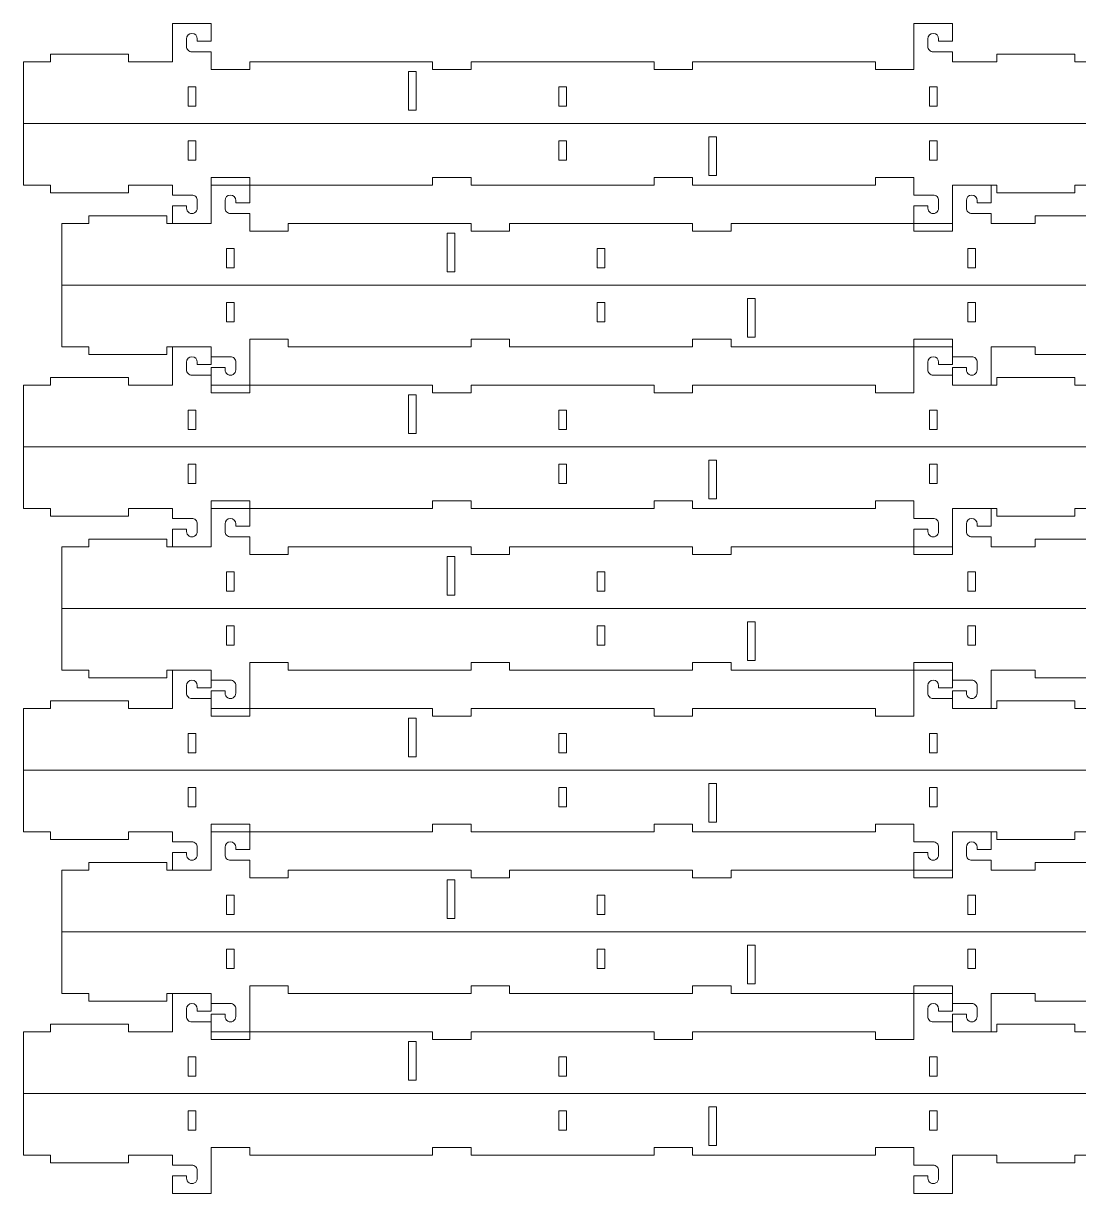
# Model space of a CAD drawing. Header units: millimetres. Extents: x -300 to 301, y -152 to 153.
# Drawn here: x -300.3 to -26.3, y -152.2 to 151.8 of the extents above; entities that cross this region are included whole.
import ezdxf

# ---------------------------------------------------------------- set-up
doc = ezdxf.new("R2010")
doc.units = ezdxf.units.MM
doc.header["$MEASUREMENT"] = 0
doc.layers.add('Layer 1', color=7, linetype='Continuous')

msp = doc.modelspace()

# ---------------------------------------------------------------- linework, layer by layer
at = {"layer": 'Layer 1', "lineweight": 9}
for points in [[(-256.5411, 107.2308), (-261.5411, 107.2308), (-261.5411, 109.8308), (-273.027, 109.8308), (-273.027, 107.8308), (-293.2911, 107.8308), (-293.2911, 109.8308), (-300.2911, 109.8308), (-300.2911, 125.8308), (-300.2911, 141.8308), (-293.2911, 141.8308), (-293.2911, 143.8308), (-273.027, 143.8308), (-273.027, 141.8308), (-261.5411, 141.8308), (-261.5411, 151.8308), (-251.5411, 151.8308), (-251.5411, 147.2308), (-255.1411, 147.2308), (-255.1411, 147.8308)], [(-256.5411, 144.4308), (-251.5411, 144.4308), (-251.5411, 139.8308), (-241.5411, 139.8308), (-241.5411, 141.8308), (-194.0411, 141.8308), (-194.0411, 139.8308), (-184.0411, 139.8308), (-184.0411, 141.8308), (-136.5411, 141.8308), (-136.5411, 139.8308), (-126.5411, 139.8308), (-126.5411, 141.8308), (-79.0411, 141.8308), (-79.0411, 139.8308), (-69.0411, 139.8308), (-69.0411, 151.8308), (-59.0411, 151.8308), (-59.0411, 147.2308), (-62.6411, 147.2308), (-62.6411, 147.8308)], [(-257.9411, 147.8308), (-257.9411, 145.8308)], [(-65.4411, 147.8308), (-65.4411, 145.8308)], [(-64.0411, 144.4308), (-59.0411, 144.4308), (-59.0411, 141.8308), (-47.5551, 141.8308), (-47.5551, 143.8308), (-27.2911, 143.8308), (-27.2911, 141.8308), (-20.2911, 141.8308), (-20.2911, 125.8308), (-20.2911, 109.8308), (-27.2911, 109.8308), (-27.2911, 107.8308), (-47.5551, 107.8308), (-47.5551, 109.8308), (-59.0411, 109.8308), (-59.0411, 99.8308), (-69.0411, 99.8308), (-69.0411, 104.4308), (-65.4411, 104.4308), (-65.4411, 103.8308)], [(-300.2911, 125.8308), (-20.2911, 125.8308)], [(-246.5411, 65.2308), (-251.5411, 65.2308), (-251.5411, 67.8308), (-263.027, 67.8308), (-263.027, 65.8308), (-283.2911, 65.8308), (-283.2911, 67.8308), (-290.2911, 67.8308), (-290.2911, 83.8308), (-290.2911, 99.8308), (-283.2911, 99.8308), (-283.2911, 101.8308), (-263.027, 101.8308), (-263.027, 99.8308), (-251.5411, 99.8308), (-251.5411, 109.8308), (-241.5411, 109.8308), (-241.5411, 105.2308), (-245.1411, 105.2308), (-245.1411, 105.8308)], [(-69.0411, 107.2308), (-69.0411, 111.8308), (-79.0411, 111.8308), (-79.0411, 109.8308), (-126.5411, 109.8308), (-126.5411, 111.8308), (-136.5411, 111.8308), (-136.5411, 109.8308), (-184.0411, 109.8308), (-184.0411, 111.8308), (-194.0411, 111.8308), (-194.0411, 109.8308), (-241.5411, 109.8308), (-241.5411, 111.8308), (-251.5411, 111.8308), (-251.5411, 99.8308), (-261.5411, 99.8308), (-261.5411, 104.4308), (-257.9411, 104.4308), (-257.9411, 103.8308)], [(-246.5411, 102.4308), (-241.5411, 102.4308), (-241.5411, 97.8308), (-231.5411, 97.8308), (-231.5411, 99.8308), (-184.0411, 99.8308), (-184.0411, 97.8308), (-174.0411, 97.8308), (-174.0411, 99.8308), (-126.5411, 99.8308), (-126.5411, 97.8308), (-116.5411, 97.8308), (-116.5411, 99.8308), (-69.0411, 99.8308), (-69.0411, 97.8308), (-59.0411, 97.8308), (-59.0411, 109.8308), (-49.0411, 109.8308), (-49.0411, 105.2308), (-52.6411, 105.2308), (-52.6411, 105.8308)], [(-64.0411, 107.2308), (-69.0411, 107.2308)], [(-255.1411, 103.8308), (-255.1411, 105.8308)], [(-247.9411, 105.8308), (-247.9411, 103.8308)], [(-62.6411, 103.8308), (-62.6411, 105.8308)], [(-55.4411, 105.8308), (-55.4411, 103.8308)], [(-54.0411, 102.4308), (-49.0411, 102.4308), (-49.0411, 99.8308), (-37.5551, 99.8308), (-37.5551, 101.8308), (-17.2911, 101.8308), (-17.2911, 99.8308), (-10.2911, 99.8308), (-10.2911, 83.8308), (-10.2911, 67.8308), (-17.2911, 67.8308), (-17.2911, 65.8308), (-37.5551, 65.8308), (-37.5551, 67.8308), (-49.0411, 67.8308), (-49.0411, 57.8308), (-59.0411, 57.8308), (-59.0411, 62.4308), (-55.4411, 62.4308), (-55.4411, 61.8308)], [(-290.2911, 83.8308), (-10.2911, 83.8308)], [(-256.5411, 23.2308), (-261.5411, 23.2308), (-261.5411, 25.8308), (-273.027, 25.8308), (-273.027, 23.8308), (-293.2911, 23.8308), (-293.2911, 25.8308), (-300.2911, 25.8308), (-300.2911, 41.8308), (-300.2911, 57.8308), (-293.2911, 57.8308), (-293.2911, 59.8308), (-273.027, 59.8308), (-273.027, 57.8308), (-261.5411, 57.8308), (-261.5411, 67.8308), (-251.5411, 67.8308), (-251.5411, 63.2308), (-255.1411, 63.2308), (-255.1411, 63.8308)], [(-256.5411, 60.4308), (-251.5411, 60.4308), (-251.5411, 55.8308), (-241.5411, 55.8308), (-241.5411, 57.8308), (-194.0411, 57.8308), (-194.0411, 55.8308), (-184.0411, 55.8308), (-184.0411, 57.8308), (-136.5411, 57.8308), (-136.5411, 55.8308), (-126.5411, 55.8308), (-126.5411, 57.8308), (-79.0411, 57.8308), (-79.0411, 55.8308), (-69.0411, 55.8308), (-69.0411, 67.8308), (-59.0411, 67.8308), (-59.0411, 63.2308), (-62.6411, 63.2308), (-62.6411, 63.8308)], [(-59.0411, 65.2308), (-59.0411, 69.8308), (-69.0411, 69.8308), (-69.0411, 67.8308), (-116.5411, 67.8308), (-116.5411, 69.8308), (-126.5411, 69.8308), (-126.5411, 67.8308), (-174.0411, 67.8308), (-174.0411, 69.8308), (-184.0411, 69.8308), (-184.0411, 67.8308), (-231.5411, 67.8308), (-231.5411, 69.8308), (-241.5411, 69.8308), (-241.5411, 57.8308), (-251.5411, 57.8308), (-251.5411, 62.4308), (-247.9411, 62.4308), (-247.9411, 61.8308)], [(-54.0411, 65.2308), (-59.0411, 65.2308)], [(-257.9411, 63.8308), (-257.9411, 61.8308)], [(-245.1411, 61.8308), (-245.1411, 63.8308)], [(-65.4411, 63.8308), (-65.4411, 61.8308)], [(-52.6411, 61.8308), (-52.6411, 63.8308)], [(-64.0411, 60.4308), (-59.0411, 60.4308), (-59.0411, 57.8308), (-47.5551, 57.8308), (-47.5551, 59.8308), (-27.2911, 59.8308), (-27.2911, 57.8308), (-20.2911, 57.8308), (-20.2911, 41.8308), (-20.2911, 25.8308), (-27.2911, 25.8308), (-27.2911, 23.8308), (-47.5551, 23.8308), (-47.5551, 25.8308), (-59.0411, 25.8308), (-59.0411, 15.8308), (-69.0411, 15.8308), (-69.0411, 20.4308), (-65.4411, 20.4308), (-65.4411, 19.8308)], [(-300.2911, 41.8308), (-20.2911, 41.8308)], [(-69.0411, 23.2308), (-69.0411, 27.8308), (-79.0411, 27.8308), (-79.0411, 25.8308), (-126.5411, 25.8308), (-126.5411, 27.8308), (-136.5411, 27.8308), (-136.5411, 25.8308), (-184.0411, 25.8308), (-184.0411, 27.8308), (-194.0411, 27.8308), (-194.0411, 25.8308), (-241.5411, 25.8308), (-241.5411, 27.8308), (-251.5411, 27.8308), (-251.5411, 15.8308), (-261.5411, 15.8308), (-261.5411, 20.4308), (-257.9411, 20.4308), (-257.9411, 19.8308)], [(-246.5411, -18.7692), (-251.5411, -18.7692), (-251.5411, -16.1692), (-263.027, -16.1692), (-263.027, -18.1692), (-283.2911, -18.1692), (-283.2911, -16.1692), (-290.2911, -16.1692), (-290.2911, -0.1692), (-290.2911, 15.8308), (-283.2911, 15.8308), (-283.2911, 17.8308), (-263.027, 17.8308), (-263.027, 15.8308), (-251.5411, 15.8308), (-251.5411, 25.8308), (-241.5411, 25.8308), (-241.5411, 21.2308), (-245.1411, 21.2308), (-245.1411, 21.8308)], [(-246.5411, 18.4308), (-241.5411, 18.4308), (-241.5411, 13.8308), (-231.5411, 13.8308), (-231.5411, 15.8308), (-184.0411, 15.8308), (-184.0411, 13.8308), (-174.0411, 13.8308), (-174.0411, 15.8308), (-126.5411, 15.8308), (-126.5411, 13.8308), (-116.5411, 13.8308), (-116.5411, 15.8308), (-69.0411, 15.8308), (-69.0411, 13.8308), (-59.0411, 13.8308), (-59.0411, 25.8308), (-49.0411, 25.8308), (-49.0411, 21.2308), (-52.6411, 21.2308), (-52.6411, 21.8308)], [(-255.1411, 19.8308), (-255.1411, 21.8308)], [(-247.9411, 21.8308), (-247.9411, 19.8308)], [(-64.0411, 23.2308), (-69.0411, 23.2308)], [(-62.6411, 19.8308), (-62.6411, 21.8308)], [(-55.4411, 21.8308), (-55.4411, 19.8308)], [(-54.0411, 18.4308), (-49.0411, 18.4308), (-49.0411, 15.8308), (-37.5551, 15.8308), (-37.5551, 17.8308), (-17.2911, 17.8308), (-17.2911, 15.8308), (-10.2911, 15.8308), (-10.2911, -0.1692), (-10.2911, -16.1692), (-17.2911, -16.1692), (-17.2911, -18.1692), (-37.5551, -18.1692), (-37.5551, -16.1692), (-49.0411, -16.1692), (-49.0411, -26.1692), (-59.0411, -26.1692), (-59.0411, -21.5692), (-55.4411, -21.5692), (-55.4411, -22.1692)], [(-290.2911, -0.1692), (-10.2911, -0.1692)], [(-59.0411, -18.7692), (-59.0411, -14.1692), (-69.0411, -14.1692), (-69.0411, -16.1692), (-116.5411, -16.1692), (-116.5411, -14.1692), (-126.5411, -14.1692), (-126.5411, -16.1692), (-174.0411, -16.1692), (-174.0411, -14.1692), (-184.0411, -14.1692), (-184.0411, -16.1692), (-231.5411, -16.1692), (-231.5411, -14.1692), (-241.5411, -14.1692), (-241.5411, -26.1692), (-251.5411, -26.1692), (-251.5411, -21.5692), (-247.9411, -21.5692), (-247.9411, -22.1692)], [(-256.5411, -60.7692), (-261.5411, -60.7692), (-261.5411, -58.1692), (-273.027, -58.1692), (-273.027, -60.1692), (-293.2911, -60.1692), (-293.2911, -58.1692), (-300.2911, -58.1692), (-300.2911, -42.1692), (-300.2911, -26.1692), (-293.2911, -26.1692), (-293.2911, -24.1692), (-273.027, -24.1692), (-273.027, -26.1692), (-261.5411, -26.1692), (-261.5411, -16.1692), (-251.5411, -16.1692), (-251.5411, -20.7692), (-255.1411, -20.7692), (-255.1411, -20.1692)], [(-256.5411, -23.5692), (-251.5411, -23.5692), (-251.5411, -28.1692), (-241.5411, -28.1692), (-241.5411, -26.1692), (-194.0411, -26.1692), (-194.0411, -28.1692), (-184.0411, -28.1692), (-184.0411, -26.1692), (-136.5411, -26.1692), (-136.5411, -28.1692), (-126.5411, -28.1692), (-126.5411, -26.1692), (-79.0411, -26.1692), (-79.0411, -28.1692), (-69.0411, -28.1692), (-69.0411, -16.1692), (-59.0411, -16.1692), (-59.0411, -20.7692), (-62.6411, -20.7692), (-62.6411, -20.1692)], [(-257.9411, -20.1692), (-257.9411, -22.1692)], [(-245.1411, -22.1692), (-245.1411, -20.1692)], [(-65.4411, -20.1692), (-65.4411, -22.1692)], [(-54.0411, -18.7692), (-59.0411, -18.7692)], [(-52.6411, -22.1692), (-52.6411, -20.1692)], [(-64.0411, -23.5692), (-59.0411, -23.5692), (-59.0411, -26.1692), (-47.5551, -26.1692), (-47.5551, -24.1692), (-27.2911, -24.1692), (-27.2911, -26.1692), (-20.2911, -26.1692), (-20.2911, -42.1692), (-20.2911, -58.1692), (-27.2911, -58.1692), (-27.2911, -60.1692), (-47.5551, -60.1692), (-47.5551, -58.1692), (-59.0411, -58.1692), (-59.0411, -68.1692), (-69.0411, -68.1692), (-69.0411, -63.5692), (-65.4411, -63.5692), (-65.4411, -64.1692)], [(-300.2911, -42.1692), (-20.2911, -42.1692)], [(-69.0411, -60.7692), (-69.0411, -56.1692), (-79.0411, -56.1692), (-79.0411, -58.1692), (-126.5411, -58.1692), (-126.5411, -56.1692), (-136.5411, -56.1692), (-136.5411, -58.1692), (-184.0411, -58.1692), (-184.0411, -56.1692), (-194.0411, -56.1692), (-194.0411, -58.1692), (-241.5411, -58.1692), (-241.5411, -56.1692), (-251.5411, -56.1692), (-251.5411, -68.1692), (-261.5411, -68.1692), (-261.5411, -63.5692), (-257.9411, -63.5692), (-257.9411, -64.1692)], [(-246.5411, -102.7692), (-251.5411, -102.7692), (-251.5411, -100.1692), (-263.027, -100.1692), (-263.027, -102.1692), (-283.2911, -102.1692), (-283.2911, -100.1692), (-290.2911, -100.1692), (-290.2911, -84.1692), (-290.2911, -68.1692), (-283.2911, -68.1692), (-283.2911, -66.1692), (-263.027, -66.1692), (-263.027, -68.1692), (-251.5411, -68.1692), (-251.5411, -58.1692), (-241.5411, -58.1692), (-241.5411, -62.7692), (-245.1411, -62.7692), (-245.1411, -62.1692)], [(-246.5411, -65.5692), (-241.5411, -65.5692), (-241.5411, -70.1692), (-231.5411, -70.1692), (-231.5411, -68.1692), (-184.0411, -68.1692), (-184.0411, -70.1692), (-174.0411, -70.1692), (-174.0411, -68.1692), (-126.5411, -68.1692), (-126.5411, -70.1692), (-116.5411, -70.1692), (-116.5411, -68.1692), (-69.0411, -68.1692), (-69.0411, -70.1692), (-59.0411, -70.1692), (-59.0411, -58.1692), (-49.0411, -58.1692), (-49.0411, -62.7692), (-52.6411, -62.7692), (-52.6411, -62.1692)], [(-64.0411, -60.7692), (-69.0411, -60.7692)], [(-255.1411, -64.1692), (-255.1411, -62.1692)], [(-247.9411, -62.1692), (-247.9411, -64.1692)], [(-62.6411, -64.1692), (-62.6411, -62.1692)], [(-55.4411, -62.1692), (-55.4411, -64.1692)], [(-54.0411, -65.5692), (-49.0411, -65.5692), (-49.0411, -68.1692), (-37.5551, -68.1692), (-37.5551, -66.1692), (-17.2911, -66.1692), (-17.2911, -68.1692), (-10.2911, -68.1692), (-10.2911, -84.1692), (-10.2911, -100.1692), (-17.2911, -100.1692), (-17.2911, -102.1692), (-37.5551, -102.1692), (-37.5551, -100.1692), (-49.0411, -100.1692), (-49.0411, -110.1692), (-59.0411, -110.1692), (-59.0411, -105.5692), (-55.4411, -105.5692), (-55.4411, -106.1692)], [(-290.2911, -84.1692), (-10.2911, -84.1692)], [(-256.5411, -144.7692), (-261.5411, -144.7692), (-261.5411, -142.1692), (-273.027, -142.1692), (-273.027, -144.1692), (-293.2911, -144.1692), (-293.2911, -142.1692), (-300.2911, -142.1692), (-300.2911, -126.1692), (-300.2911, -110.1692), (-293.2911, -110.1692), (-293.2911, -108.1692), (-273.027, -108.1692), (-273.027, -110.1692), (-261.5411, -110.1692), (-261.5411, -100.1692), (-251.5411, -100.1692), (-251.5411, -104.7692), (-255.1411, -104.7692), (-255.1411, -104.1692)], [(-256.5411, -107.5692), (-251.5411, -107.5692), (-251.5411, -112.1692), (-241.5411, -112.1692), (-241.5411, -110.1692), (-194.0411, -110.1692), (-194.0411, -112.1692), (-184.0411, -112.1692), (-184.0411, -110.1692), (-136.5411, -110.1692), (-136.5411, -112.1692), (-126.5411, -112.1692), (-126.5411, -110.1692), (-79.0411, -110.1692), (-79.0411, -112.1692), (-69.0411, -112.1692), (-69.0411, -100.1692), (-59.0411, -100.1692), (-59.0411, -104.7692), (-62.6411, -104.7692), (-62.6411, -104.1692)], [(-59.0411, -102.7692), (-59.0411, -98.1692), (-69.0411, -98.1692), (-69.0411, -100.1692), (-116.5411, -100.1692), (-116.5411, -98.1692), (-126.5411, -98.1692), (-126.5411, -100.1692), (-174.0411, -100.1692), (-174.0411, -98.1692), (-184.0411, -98.1692), (-184.0411, -100.1692), (-231.5411, -100.1692), (-231.5411, -98.1692), (-241.5411, -98.1692), (-241.5411, -110.1692), (-251.5411, -110.1692), (-251.5411, -105.5692), (-247.9411, -105.5692), (-247.9411, -106.1692)], [(-54.0411, -102.7692), (-59.0411, -102.7692)], [(-257.9411, -104.1692), (-257.9411, -106.1692)], [(-245.1411, -106.1692), (-245.1411, -104.1692)], [(-65.4411, -104.1692), (-65.4411, -106.1692)], [(-52.6411, -106.1692), (-52.6411, -104.1692)], [(-64.0411, -107.5692), (-59.0411, -107.5692), (-59.0411, -110.1692), (-47.5551, -110.1692), (-47.5551, -108.1692), (-27.2911, -108.1692), (-27.2911, -110.1692), (-20.2911, -110.1692), (-20.2911, -126.1692), (-20.2911, -142.1692), (-27.2911, -142.1692), (-27.2911, -144.1692), (-47.5551, -144.1692), (-47.5551, -142.1692), (-59.0411, -142.1692), (-59.0411, -152.1692), (-69.0411, -152.1692), (-69.0411, -147.5692), (-65.4411, -147.5692), (-65.4411, -148.1692)], [(-300.2911, -126.1692), (-20.2911, -126.1692)], [(-69.0411, -144.7692), (-69.0411, -140.1692), (-79.0411, -140.1692), (-79.0411, -142.1692), (-126.5411, -142.1692), (-126.5411, -140.1692), (-136.5411, -140.1692), (-136.5411, -142.1692), (-184.0411, -142.1692), (-184.0411, -140.1692), (-194.0411, -140.1692), (-194.0411, -142.1692), (-241.5411, -142.1692), (-241.5411, -140.1692), (-251.5411, -140.1692), (-251.5411, -152.1692), (-261.5411, -152.1692), (-261.5411, -147.5692), (-257.9411, -147.5692), (-257.9411, -148.1692)], [(-64.0411, -144.7692), (-69.0411, -144.7692)], [(-255.1411, -148.1692), (-255.1411, -146.1692)], [(-62.6411, -148.1692), (-62.6411, -146.1692)]]:
    msp.add_lwpolyline(points, dxfattribs=at)
at = {"layer": 'Layer 1', "color": 240, "lineweight": 9}
for points in [[(-200.2911, 129.3308), (-200.2911, 139.3308), (-198.2911, 139.3308), (-198.2911, 129.3308), (-200.2911, 129.3308)], [(-255.5411, 130.3308), (-255.5411, 135.3308), (-257.5411, 135.3308), (-257.5411, 130.3308), (-255.5411, 130.3308)], [(-159.2911, 130.3308), (-159.2911, 135.3308), (-161.2911, 135.3308), (-161.2911, 130.3308), (-159.2911, 130.3308)], [(-63.0411, 130.3308), (-63.0411, 135.3308), (-65.0411, 135.3308), (-65.0411, 130.3308), (-63.0411, 130.3308)], [(-120.2911, 122.3308), (-120.2911, 112.3308), (-122.2911, 112.3308), (-122.2911, 122.3308), (-120.2911, 122.3308)], [(-257.5411, 121.3308), (-257.5411, 116.3308), (-255.5411, 116.3308), (-255.5411, 121.3308), (-257.5411, 121.3308)], [(-161.2911, 121.3308), (-161.2911, 116.3308), (-159.2911, 116.3308), (-159.2911, 121.3308), (-161.2911, 121.3308)], [(-65.0411, 121.3308), (-65.0411, 116.3308), (-63.0411, 116.3308), (-63.0411, 121.3308), (-65.0411, 121.3308)], [(-190.2911, 87.3308), (-190.2911, 97.3308), (-188.2911, 97.3308), (-188.2911, 87.3308), (-190.2911, 87.3308)], [(-245.5411, 88.3308), (-245.5411, 93.3308), (-247.5411, 93.3308), (-247.5411, 88.3308), (-245.5411, 88.3308)], [(-149.2911, 88.3308), (-149.2911, 93.3308), (-151.2911, 93.3308), (-151.2911, 88.3308), (-149.2911, 88.3308)], [(-53.0411, 88.3308), (-53.0411, 93.3308), (-55.0411, 93.3308), (-55.0411, 88.3308), (-53.0411, 88.3308)], [(-247.5411, 79.3308), (-247.5411, 74.3308), (-245.5411, 74.3308), (-245.5411, 79.3308), (-247.5411, 79.3308)], [(-151.2911, 79.3308), (-151.2911, 74.3308), (-149.2911, 74.3308), (-149.2911, 79.3308), (-151.2911, 79.3308)], [(-110.2911, 80.3308), (-110.2911, 70.3308), (-112.2911, 70.3308), (-112.2911, 80.3308), (-110.2911, 80.3308)], [(-55.0411, 79.3308), (-55.0411, 74.3308), (-53.0411, 74.3308), (-53.0411, 79.3308), (-55.0411, 79.3308)], [(-200.2911, 45.3308), (-200.2911, 55.3308), (-198.2911, 55.3308), (-198.2911, 45.3308), (-200.2911, 45.3308)], [(-255.5411, 46.3308), (-255.5411, 51.3308), (-257.5411, 51.3308), (-257.5411, 46.3308), (-255.5411, 46.3308)], [(-159.2911, 46.3308), (-159.2911, 51.3308), (-161.2911, 51.3308), (-161.2911, 46.3308), (-159.2911, 46.3308)], [(-63.0411, 46.3308), (-63.0411, 51.3308), (-65.0411, 51.3308), (-65.0411, 46.3308), (-63.0411, 46.3308)], [(-257.5411, 37.3308), (-257.5411, 32.3308), (-255.5411, 32.3308), (-255.5411, 37.3308), (-257.5411, 37.3308)], [(-161.2911, 37.3308), (-161.2911, 32.3308), (-159.2911, 32.3308), (-159.2911, 37.3308), (-161.2911, 37.3308)], [(-120.2911, 38.3308), (-120.2911, 28.3308), (-122.2911, 28.3308), (-122.2911, 38.3308), (-120.2911, 38.3308)], [(-65.0411, 37.3308), (-65.0411, 32.3308), (-63.0411, 32.3308), (-63.0411, 37.3308), (-65.0411, 37.3308)], [(-190.2911, 3.3308), (-190.2911, 13.3308), (-188.2911, 13.3308), (-188.2911, 3.3308), (-190.2911, 3.3308)], [(-245.5411, 4.3308), (-245.5411, 9.3308), (-247.5411, 9.3308), (-247.5411, 4.3308), (-245.5411, 4.3308)], [(-149.2911, 4.3308), (-149.2911, 9.3308), (-151.2911, 9.3308), (-151.2911, 4.3308), (-149.2911, 4.3308)], [(-53.0411, 4.3308), (-53.0411, 9.3308), (-55.0411, 9.3308), (-55.0411, 4.3308), (-53.0411, 4.3308)], [(-247.5411, -4.6692), (-247.5411, -9.6692), (-245.5411, -9.6692), (-245.5411, -4.6692), (-247.5411, -4.6692)], [(-151.2911, -4.6692), (-151.2911, -9.6692), (-149.2911, -9.6692), (-149.2911, -4.6692), (-151.2911, -4.6692)], [(-110.2911, -3.6692), (-110.2911, -13.6692), (-112.2911, -13.6692), (-112.2911, -3.6692), (-110.2911, -3.6692)], [(-55.0411, -4.6692), (-55.0411, -9.6692), (-53.0411, -9.6692), (-53.0411, -4.6692), (-55.0411, -4.6692)], [(-200.2911, -38.6692), (-200.2911, -28.6692), (-198.2911, -28.6692), (-198.2911, -38.6692), (-200.2911, -38.6692)], [(-255.5411, -37.6692), (-255.5411, -32.6692), (-257.5411, -32.6692), (-257.5411, -37.6692), (-255.5411, -37.6692)], [(-159.2911, -37.6692), (-159.2911, -32.6692), (-161.2911, -32.6692), (-161.2911, -37.6692), (-159.2911, -37.6692)], [(-63.0411, -37.6692), (-63.0411, -32.6692), (-65.0411, -32.6692), (-65.0411, -37.6692), (-63.0411, -37.6692)], [(-257.5411, -46.6692), (-257.5411, -51.6692), (-255.5411, -51.6692), (-255.5411, -46.6692), (-257.5411, -46.6692)], [(-161.2911, -46.6692), (-161.2911, -51.6692), (-159.2911, -51.6692), (-159.2911, -46.6692), (-161.2911, -46.6692)], [(-120.2911, -45.6692), (-120.2911, -55.6692), (-122.2911, -55.6692), (-122.2911, -45.6692), (-120.2911, -45.6692)], [(-65.0411, -46.6692), (-65.0411, -51.6692), (-63.0411, -51.6692), (-63.0411, -46.6692), (-65.0411, -46.6692)], [(-190.2911, -80.6692), (-190.2911, -70.6692), (-188.2911, -70.6692), (-188.2911, -80.6692), (-190.2911, -80.6692)], [(-245.5411, -79.6692), (-245.5411, -74.6692), (-247.5411, -74.6692), (-247.5411, -79.6692), (-245.5411, -79.6692)], [(-149.2911, -79.6692), (-149.2911, -74.6692), (-151.2911, -74.6692), (-151.2911, -79.6692), (-149.2911, -79.6692)], [(-53.0411, -79.6692), (-53.0411, -74.6692), (-55.0411, -74.6692), (-55.0411, -79.6692), (-53.0411, -79.6692)], [(-110.2911, -87.6692), (-110.2911, -97.6692), (-112.2911, -97.6692), (-112.2911, -87.6692), (-110.2911, -87.6692)], [(-247.5411, -88.6692), (-247.5411, -93.6692), (-245.5411, -93.6692), (-245.5411, -88.6692), (-247.5411, -88.6692)], [(-151.2911, -88.6692), (-151.2911, -93.6692), (-149.2911, -93.6692), (-149.2911, -88.6692), (-151.2911, -88.6692)], [(-55.0411, -88.6692), (-55.0411, -93.6692), (-53.0411, -93.6692), (-53.0411, -88.6692), (-55.0411, -88.6692)], [(-200.2911, -122.6692), (-200.2911, -112.6692), (-198.2911, -112.6692), (-198.2911, -122.6692), (-200.2911, -122.6692)], [(-255.5411, -121.6692), (-255.5411, -116.6692), (-257.5411, -116.6692), (-257.5411, -121.6692), (-255.5411, -121.6692)], [(-159.2911, -121.6692), (-159.2911, -116.6692), (-161.2911, -116.6692), (-161.2911, -121.6692), (-159.2911, -121.6692)], [(-63.0411, -121.6692), (-63.0411, -116.6692), (-65.0411, -116.6692), (-65.0411, -121.6692), (-63.0411, -121.6692)], [(-257.5411, -130.6692), (-257.5411, -135.6692), (-255.5411, -135.6692), (-255.5411, -130.6692), (-257.5411, -130.6692)], [(-161.2911, -130.6692), (-161.2911, -135.6692), (-159.2911, -135.6692), (-159.2911, -130.6692), (-161.2911, -130.6692)], [(-120.2911, -129.6692), (-120.2911, -139.6692), (-122.2911, -139.6692), (-122.2911, -129.6692), (-120.2911, -129.6692)], [(-65.0411, -130.6692), (-65.0411, -135.6692), (-63.0411, -135.6692), (-63.0411, -130.6692), (-65.0411, -130.6692)]]:
    msp.add_lwpolyline(points, dxfattribs=at)
at = {"layer": 'Layer 1', "lineweight": 9}
for points, knots in [([(-255.1411, 147.8308), (-255.1411, 148.604), (-255.7679, 149.2308), (-256.5411, 149.2308), (-257.3143, 149.2308), (-257.9411, 148.604), (-257.9411, 147.8308)], [0, 0, 0, 0, 1, 1, 1, 2, 2, 2, 2]), ([(-62.6411, 147.8308), (-62.6411, 148.604), (-63.2679, 149.2308), (-64.0411, 149.2308), (-64.8143, 149.2308), (-65.4411, 148.604), (-65.4411, 147.8308)], [0, 0, 0, 0, 1, 1, 1, 2, 2, 2, 2]), ([(-257.9411, 145.8308), (-257.9411, 145.4595), (-257.7936, 145.1034), (-257.531, 144.8408), (-257.2685, 144.5783), (-256.9124, 144.4308), (-256.5411, 144.4308)], [0, 0, 0, 0, 1, 1, 1, 2, 2, 2, 2]), ([(-65.4411, 145.8308), (-65.4411, 145.4595), (-65.2936, 145.1034), (-65.031, 144.8408), (-64.7685, 144.5783), (-64.4124, 144.4308), (-64.0411, 144.4308)], [0, 0, 0, 0, 1, 1, 1, 2, 2, 2, 2]), ([(-255.1411, 105.8308), (-255.1411, 106.2021), (-255.2886, 106.5582), (-255.5511, 106.8207), (-255.8137, 107.0833), (-256.1698, 107.2308), (-256.5411, 107.2308)], [0, 0, 0, 0, 1, 1, 1, 2, 2, 2, 2]), ([(-245.1411, 105.8308), (-245.1411, 106.604), (-245.7679, 107.2308), (-246.5411, 107.2308), (-247.3143, 107.2308), (-247.9411, 106.604), (-247.9411, 105.8308)], [0, 0, 0, 0, 1, 1, 1, 2, 2, 2, 2]), ([(-62.6411, 105.8308), (-62.6411, 106.2021), (-62.7886, 106.5582), (-63.0511, 106.8207), (-63.3137, 107.0833), (-63.6698, 107.2308), (-64.0411, 107.2308)], [0, 0, 0, 0, 1, 1, 1, 2, 2, 2, 2]), ([(-52.6411, 105.8308), (-52.6411, 106.604), (-53.2679, 107.2308), (-54.0411, 107.2308), (-54.8143, 107.2308), (-55.4411, 106.604), (-55.4411, 105.8308)], [0, 0, 0, 0, 1, 1, 1, 2, 2, 2, 2]), ([(-257.9411, 103.8308), (-257.9411, 103.3306), (-257.6742, 102.8684), (-257.2411, 102.6183), (-256.8079, 102.3682), (-256.2742, 102.3682), (-255.8411, 102.6183), (-255.4079, 102.8684), (-255.1411, 103.3306), (-255.1411, 103.8308)], [0, 0, 0, 0, 1, 1, 1, 2, 2, 2, 3, 3, 3, 3]), ([(-247.9411, 103.8308), (-247.9411, 103.4595), (-247.7936, 103.1034), (-247.531, 102.8408), (-247.2685, 102.5783), (-246.9124, 102.4308), (-246.5411, 102.4308)], [0, 0, 0, 0, 1, 1, 1, 2, 2, 2, 2]), ([(-65.4411, 103.8308), (-65.4411, 103.3306), (-65.1742, 102.8684), (-64.7411, 102.6183), (-64.3079, 102.3682), (-63.7742, 102.3682), (-63.3411, 102.6183), (-62.9079, 102.8684), (-62.6411, 103.3306), (-62.6411, 103.8308)], [0, 0, 0, 0, 1, 1, 1, 2, 2, 2, 3, 3, 3, 3]), ([(-55.4411, 103.8308), (-55.4411, 103.4595), (-55.2936, 103.1034), (-55.031, 102.8408), (-54.7685, 102.5783), (-54.4124, 102.4308), (-54.0411, 102.4308)], [0, 0, 0, 0, 1, 1, 1, 2, 2, 2, 2]), ([(-255.1411, 63.8308), (-255.1411, 64.604), (-255.7679, 65.2308), (-256.5411, 65.2308), (-257.3143, 65.2308), (-257.9411, 64.604), (-257.9411, 63.8308)], [0, 0, 0, 0, 1, 1, 1, 2, 2, 2, 2]), ([(-245.1411, 63.8308), (-245.1411, 64.2021), (-245.2886, 64.5582), (-245.5511, 64.8207), (-245.8137, 65.0833), (-246.1698, 65.2308), (-246.5411, 65.2308)], [0, 0, 0, 0, 1, 1, 1, 2, 2, 2, 2]), ([(-62.6411, 63.8308), (-62.6411, 64.604), (-63.2679, 65.2308), (-64.0411, 65.2308), (-64.8143, 65.2308), (-65.4411, 64.604), (-65.4411, 63.8308)], [0, 0, 0, 0, 1, 1, 1, 2, 2, 2, 2]), ([(-52.6411, 63.8308), (-52.6411, 64.2021), (-52.7886, 64.5582), (-53.0511, 64.8207), (-53.3137, 65.0833), (-53.6698, 65.2308), (-54.0411, 65.2308)], [0, 0, 0, 0, 1, 1, 1, 2, 2, 2, 2]), ([(-257.9411, 61.8308), (-257.9411, 61.4595), (-257.7936, 61.1034), (-257.531, 60.8408), (-257.2685, 60.5783), (-256.9124, 60.4308), (-256.5411, 60.4308)], [0, 0, 0, 0, 1, 1, 1, 2, 2, 2, 2]), ([(-247.9411, 61.8308), (-247.9411, 61.3306), (-247.6742, 60.8684), (-247.2411, 60.6183), (-246.8079, 60.3682), (-246.2742, 60.3682), (-245.8411, 60.6183), (-245.4079, 60.8684), (-245.1411, 61.3306), (-245.1411, 61.8308)], [0, 0, 0, 0, 1, 1, 1, 2, 2, 2, 3, 3, 3, 3]), ([(-65.4411, 61.8308), (-65.4411, 61.4595), (-65.2936, 61.1034), (-65.031, 60.8408), (-64.7685, 60.5783), (-64.4124, 60.4308), (-64.0411, 60.4308)], [0, 0, 0, 0, 1, 1, 1, 2, 2, 2, 2]), ([(-55.4411, 61.8308), (-55.4411, 61.3306), (-55.1742, 60.8684), (-54.7411, 60.6183), (-54.3079, 60.3682), (-53.7742, 60.3682), (-53.3411, 60.6183), (-52.9079, 60.8684), (-52.6411, 61.3306), (-52.6411, 61.8308)], [0, 0, 0, 0, 1, 1, 1, 2, 2, 2, 3, 3, 3, 3]), ([(-255.1411, 21.8308), (-255.1411, 22.2021), (-255.2886, 22.5582), (-255.5511, 22.8207), (-255.8137, 23.0833), (-256.1698, 23.2308), (-256.5411, 23.2308)], [0, 0, 0, 0, 1, 1, 1, 2, 2, 2, 2]), ([(-245.1411, 21.8308), (-245.1411, 22.604), (-245.7679, 23.2308), (-246.5411, 23.2308), (-247.3143, 23.2308), (-247.9411, 22.604), (-247.9411, 21.8308)], [0, 0, 0, 0, 1, 1, 1, 2, 2, 2, 2]), ([(-62.6411, 21.8308), (-62.6411, 22.2021), (-62.7886, 22.5582), (-63.0511, 22.8207), (-63.3137, 23.0833), (-63.6698, 23.2308), (-64.0411, 23.2308)], [0, 0, 0, 0, 1, 1, 1, 2, 2, 2, 2]), ([(-52.6411, 21.8308), (-52.6411, 22.604), (-53.2679, 23.2308), (-54.0411, 23.2308), (-54.8143, 23.2308), (-55.4411, 22.604), (-55.4411, 21.8308)], [0, 0, 0, 0, 1, 1, 1, 2, 2, 2, 2]), ([(-257.9411, 19.8308), (-257.9411, 19.3306), (-257.6742, 18.8684), (-257.2411, 18.6183), (-256.8079, 18.3682), (-256.2742, 18.3682), (-255.8411, 18.6183), (-255.4079, 18.8684), (-255.1411, 19.3306), (-255.1411, 19.8308)], [0, 0, 0, 0, 1, 1, 1, 2, 2, 2, 3, 3, 3, 3]), ([(-247.9411, 19.8308), (-247.9411, 19.4595), (-247.7936, 19.1034), (-247.531, 18.8408), (-247.2685, 18.5783), (-246.9124, 18.4308), (-246.5411, 18.4308)], [0, 0, 0, 0, 1, 1, 1, 2, 2, 2, 2]), ([(-65.4411, 19.8308), (-65.4411, 19.3306), (-65.1742, 18.8684), (-64.7411, 18.6183), (-64.3079, 18.3682), (-63.7742, 18.3682), (-63.3411, 18.6183), (-62.9079, 18.8684), (-62.6411, 19.3306), (-62.6411, 19.8308)], [0, 0, 0, 0, 1, 1, 1, 2, 2, 2, 3, 3, 3, 3]), ([(-55.4411, 19.8308), (-55.4411, 19.4595), (-55.2936, 19.1034), (-55.031, 18.8408), (-54.7685, 18.5783), (-54.4124, 18.4308), (-54.0411, 18.4308)], [0, 0, 0, 0, 1, 1, 1, 2, 2, 2, 2]), ([(-255.1411, -20.1692), (-255.1411, -19.396), (-255.7679, -18.7692), (-256.5411, -18.7692), (-257.3143, -18.7692), (-257.9411, -19.396), (-257.9411, -20.1692)], [0, 0, 0, 0, 1, 1, 1, 2, 2, 2, 2]), ([(-245.1411, -20.1692), (-245.1411, -19.7979), (-245.2886, -19.4418), (-245.5511, -19.1793), (-245.8137, -18.9167), (-246.1698, -18.7692), (-246.5411, -18.7692)], [0, 0, 0, 0, 1, 1, 1, 2, 2, 2, 2]), ([(-62.6411, -20.1692), (-62.6411, -19.396), (-63.2679, -18.7692), (-64.0411, -18.7692), (-64.8143, -18.7692), (-65.4411, -19.396), (-65.4411, -20.1692)], [0, 0, 0, 0, 1, 1, 1, 2, 2, 2, 2]), ([(-52.6411, -20.1692), (-52.6411, -19.7979), (-52.7886, -19.4418), (-53.0511, -19.1793), (-53.3137, -18.9167), (-53.6698, -18.7692), (-54.0411, -18.7692)], [0, 0, 0, 0, 1, 1, 1, 2, 2, 2, 2]), ([(-257.9411, -22.1692), (-257.9411, -22.5405), (-257.7936, -22.8966), (-257.531, -23.1592), (-257.2685, -23.4217), (-256.9124, -23.5692), (-256.5411, -23.5692)], [0, 0, 0, 0, 1, 1, 1, 2, 2, 2, 2]), ([(-247.9411, -22.1692), (-247.9411, -22.6694), (-247.6742, -23.1316), (-247.2411, -23.3817), (-246.8079, -23.6318), (-246.2742, -23.6318), (-245.8411, -23.3817), (-245.4079, -23.1316), (-245.1411, -22.6694), (-245.1411, -22.1692)], [0, 0, 0, 0, 1, 1, 1, 2, 2, 2, 3, 3, 3, 3]), ([(-65.4411, -22.1692), (-65.4411, -22.5405), (-65.2936, -22.8966), (-65.031, -23.1592), (-64.7685, -23.4217), (-64.4124, -23.5692), (-64.0411, -23.5692)], [0, 0, 0, 0, 1, 1, 1, 2, 2, 2, 2]), ([(-55.4411, -22.1692), (-55.4411, -22.6694), (-55.1742, -23.1316), (-54.7411, -23.3817), (-54.3079, -23.6318), (-53.7742, -23.6318), (-53.3411, -23.3817), (-52.9079, -23.1316), (-52.6411, -22.6694), (-52.6411, -22.1692)], [0, 0, 0, 0, 1, 1, 1, 2, 2, 2, 3, 3, 3, 3]), ([(-255.1411, -62.1692), (-255.1411, -61.7979), (-255.2886, -61.4418), (-255.5511, -61.1793), (-255.8137, -60.9167), (-256.1698, -60.7692), (-256.5411, -60.7692)], [0, 0, 0, 0, 1, 1, 1, 2, 2, 2, 2]), ([(-245.1411, -62.1692), (-245.1411, -61.396), (-245.7679, -60.7692), (-246.5411, -60.7692), (-247.3143, -60.7692), (-247.9411, -61.396), (-247.9411, -62.1692)], [0, 0, 0, 0, 1, 1, 1, 2, 2, 2, 2]), ([(-62.6411, -62.1692), (-62.6411, -61.7979), (-62.7886, -61.4418), (-63.0511, -61.1793), (-63.3137, -60.9167), (-63.6698, -60.7692), (-64.0411, -60.7692)], [0, 0, 0, 0, 1, 1, 1, 2, 2, 2, 2]), ([(-52.6411, -62.1692), (-52.6411, -61.396), (-53.2679, -60.7692), (-54.0411, -60.7692), (-54.8143, -60.7692), (-55.4411, -61.396), (-55.4411, -62.1692)], [0, 0, 0, 0, 1, 1, 1, 2, 2, 2, 2]), ([(-257.9411, -64.1692), (-257.9411, -64.6694), (-257.6742, -65.1316), (-257.2411, -65.3817), (-256.8079, -65.6318), (-256.2742, -65.6318), (-255.8411, -65.3817), (-255.4079, -65.1316), (-255.1411, -64.6694), (-255.1411, -64.1692)], [0, 0, 0, 0, 1, 1, 1, 2, 2, 2, 3, 3, 3, 3]), ([(-247.9411, -64.1692), (-247.9411, -64.5405), (-247.7936, -64.8966), (-247.531, -65.1592), (-247.2685, -65.4217), (-246.9124, -65.5692), (-246.5411, -65.5692)], [0, 0, 0, 0, 1, 1, 1, 2, 2, 2, 2]), ([(-65.4411, -64.1692), (-65.4411, -64.6694), (-65.1742, -65.1316), (-64.7411, -65.3817), (-64.3079, -65.6318), (-63.7742, -65.6318), (-63.3411, -65.3817), (-62.9079, -65.1316), (-62.6411, -64.6694), (-62.6411, -64.1692)], [0, 0, 0, 0, 1, 1, 1, 2, 2, 2, 3, 3, 3, 3]), ([(-55.4411, -64.1692), (-55.4411, -64.5405), (-55.2936, -64.8966), (-55.031, -65.1592), (-54.7685, -65.4217), (-54.4124, -65.5692), (-54.0411, -65.5692)], [0, 0, 0, 0, 1, 1, 1, 2, 2, 2, 2]), ([(-255.1411, -104.1692), (-255.1411, -103.396), (-255.7679, -102.7692), (-256.5411, -102.7692), (-257.3143, -102.7692), (-257.9411, -103.396), (-257.9411, -104.1692)], [0, 0, 0, 0, 1, 1, 1, 2, 2, 2, 2]), ([(-245.1411, -104.1692), (-245.1411, -103.7979), (-245.2886, -103.4418), (-245.5511, -103.1793), (-245.8137, -102.9167), (-246.1698, -102.7692), (-246.5411, -102.7692)], [0, 0, 0, 0, 1, 1, 1, 2, 2, 2, 2]), ([(-62.6411, -104.1692), (-62.6411, -103.396), (-63.2679, -102.7692), (-64.0411, -102.7692), (-64.8143, -102.7692), (-65.4411, -103.396), (-65.4411, -104.1692)], [0, 0, 0, 0, 1, 1, 1, 2, 2, 2, 2]), ([(-52.6411, -104.1692), (-52.6411, -103.7979), (-52.7886, -103.4418), (-53.0511, -103.1793), (-53.3137, -102.9167), (-53.6698, -102.7692), (-54.0411, -102.7692)], [0, 0, 0, 0, 1, 1, 1, 2, 2, 2, 2]), ([(-257.9411, -106.1692), (-257.9411, -106.5405), (-257.7936, -106.8966), (-257.531, -107.1592), (-257.2685, -107.4217), (-256.9124, -107.5692), (-256.5411, -107.5692)], [0, 0, 0, 0, 1, 1, 1, 2, 2, 2, 2]), ([(-247.9411, -106.1692), (-247.9411, -106.6694), (-247.6742, -107.1316), (-247.2411, -107.3817), (-246.8079, -107.6318), (-246.2742, -107.6318), (-245.8411, -107.3817), (-245.4079, -107.1316), (-245.1411, -106.6694), (-245.1411, -106.1692)], [0, 0, 0, 0, 1, 1, 1, 2, 2, 2, 3, 3, 3, 3]), ([(-65.4411, -106.1692), (-65.4411, -106.5405), (-65.2936, -106.8966), (-65.031, -107.1592), (-64.7685, -107.4217), (-64.4124, -107.5692), (-64.0411, -107.5692)], [0, 0, 0, 0, 1, 1, 1, 2, 2, 2, 2]), ([(-55.4411, -106.1692), (-55.4411, -106.6694), (-55.1742, -107.1316), (-54.7411, -107.3817), (-54.3079, -107.6318), (-53.7742, -107.6318), (-53.3411, -107.3817), (-52.9079, -107.1316), (-52.6411, -106.6694), (-52.6411, -106.1692)], [0, 0, 0, 0, 1, 1, 1, 2, 2, 2, 3, 3, 3, 3]), ([(-255.1411, -146.1692), (-255.1411, -145.7979), (-255.2886, -145.4418), (-255.5511, -145.1793), (-255.8137, -144.9167), (-256.1698, -144.7692), (-256.5411, -144.7692)], [0, 0, 0, 0, 1, 1, 1, 2, 2, 2, 2]), ([(-62.6411, -146.1692), (-62.6411, -145.7979), (-62.7886, -145.4418), (-63.0511, -145.1793), (-63.3137, -144.9167), (-63.6698, -144.7692), (-64.0411, -144.7692)], [0, 0, 0, 0, 1, 1, 1, 2, 2, 2, 2]), ([(-257.9411, -148.1692), (-257.9411, -148.6694), (-257.6742, -149.1316), (-257.2411, -149.3817), (-256.8079, -149.6318), (-256.2742, -149.6318), (-255.8411, -149.3817), (-255.4079, -149.1316), (-255.1411, -148.6694), (-255.1411, -148.1692)], [0, 0, 0, 0, 1, 1, 1, 2, 2, 2, 3, 3, 3, 3]), ([(-65.4411, -148.1692), (-65.4411, -148.6694), (-65.1742, -149.1316), (-64.7411, -149.3817), (-64.3079, -149.6318), (-63.7742, -149.6318), (-63.3411, -149.3817), (-62.9079, -149.1316), (-62.6411, -148.6694), (-62.6411, -148.1692)], [0, 0, 0, 0, 1, 1, 1, 2, 2, 2, 3, 3, 3, 3])]:
    msp.add_open_spline(points, degree=3, knots=knots, dxfattribs=at)

doc.saveas('drawing.dxf')
